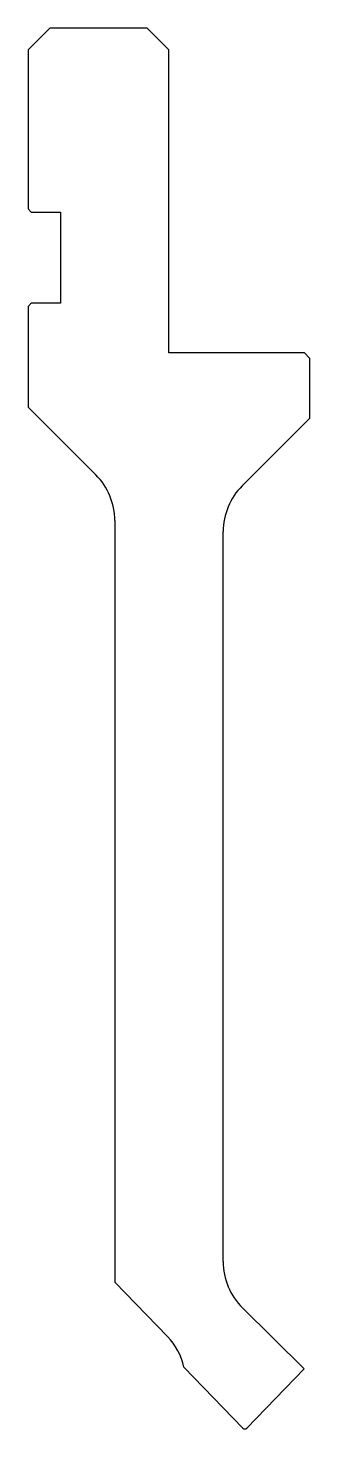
# Model space of a CAD drawing. Header units: metres. Extents: x -18 to 8, y -49 to 80.
import ezdxf

# ---------------------------------------------------------------- set-up
doc = ezdxf.new("R2010")
doc.units = ezdxf.units.M

msp = doc.modelspace()

# ---------------------------------------------------------------- linework, layer by layer
for p, q in [((-16, 80.2), (-18, 78.2)), ((-7, 80.2), (-16, 80.2)), ((-5, 78.2), (-7, 80.2)), ((-18, 78.2), (-18, 63.500004)), ((-5, 50.2), (-5, 78.2)), ((-18, 63.500004), (-17.7, 63.200004)), ((-17.7, 63.200004), (-15, 63.200004)), ((-15, 63.200004), (-15, 54.800004)), ((-17.7, 54.800004), (-18, 54.500004)), ((-18, 54.500004), (-18, 45.2)), ((-15, 54.800004), (-17.7, 54.800004)), ((7.5, 50.2), (-5, 50.2)), ((8, 49.7), (7.5, 50.2)), ((8, 44.185281), (8, 49.7)), ((-18, 45.2), (-11.757359, 38.957359)), ((1.757359, 37.942641), (8, 44.185281)), ((-10, 34.714719), (-10, -35.597688)), ((0, -33.7), (0, 33.7)), ((-10, -35.597688), (-5.149961, -40.62005)), ((7.47, -43.595538), (1.779763, -37.964927)), ((-3.61913, -43.441109), (1.820165, -49.073665)), ((2.179835, -49.073665), (7.47, -43.595538))]:
    msp.add_line(p, q)
for centre, radius, start, end in [((-16, 34.714719), 6, 0, 45), ((6, 33.7), 6, 135, 180), ((6, -33.7), 6, 180, 225.301766), ((-9.466, -44.788), 6, 12.972406, 44), ((2, -48.9), 0.25, 224, 316)]:
    msp.add_arc(centre, radius, start, end)

doc.saveas('drawing.dxf')
